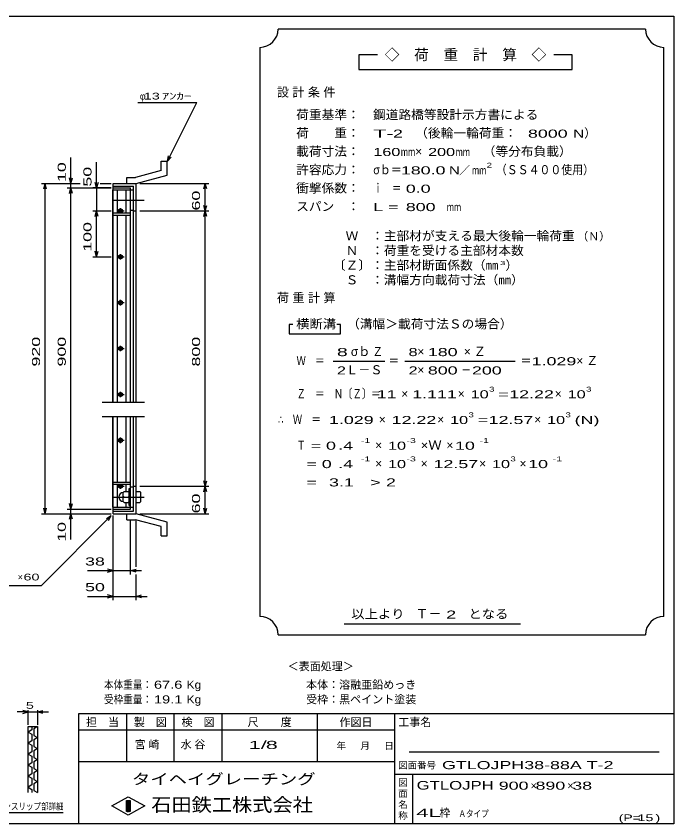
# Model space of a CAD drawing. Units: millimetres, scale not verified. Extents: x -1456 to 1385, y -1026 to 843.
# Drawn here: x -47 to 1385, y -917 to 843 of the extents above; entities that cross this region are included whole.
import ezdxf
from ezdxf.enums import TextEntityAlignment as Align

# ---------------------------------------------------------------- set-up
doc = ezdxf.new("R2010")
doc.units = ezdxf.units.MM
doc.header["$LTSCALE"] = 8
doc.linetypes.add('CHAIN', pattern=[18.5, 12, -1.5, 3.5, -1.5])
for name, color, linetype, lineweight in [('0_2', 150, 'Continuous', 25), ('16', 3, 'Continuous', 25), ('19', 6, 'Continuous', 25), ('22', 4, 'Continuous', 25), ('24', 2, 'Continuous', 25), ('32', 4, 'Continuous', 25)]:
    doc.layers.add(name, color=color, linetype=linetype, lineweight=lineweight)
doc.styles.add('ベクトル', font='')
doc.styles.get('ベクトル').set_extended_font_data('ベクトル')

msp = doc.modelspace()

# ---------------------------------------------------------------- linework, layer by layer
at = {"layer": '0_2'}
for p, q in [((-1383.2, 842.8), (1384.8, 842.8)), ((1384.8, 842.8), (1384.8, -917.2)), ((1384.8, -677.2), (88.8, -677.2)), ((88.8, -677.2), (88.8, -917.2)), ((192.8, -677.2), (192.8, -781.2)), ((296.8, -781.2), (296.8, -677.2)), ((400.8, -677.2), (400.8, -781.2)), ((608.8, -781.2), (608.8, -677.2)), ((776.8, -677.2), (776.8, -917.2)), ((776.8, -713.2), (88.8, -713.2)), ((1352.8, -761.2), (808.8, -761.2)), ((88.8, -781.2), (776.8, -781.2)), ((776.8, -809.2), (1384.8, -809.2)), ((816.8, -917.2), (816.8, -809.2)), ((160.8, -878), (196.8, -858)), ((196.8, -858), (232.8, -878)), ((196.8, -898), (160.8, -878)), ((192.8, -866), (200.8, -866)), ((192.8, -890), (192.8, -866)), ((192.8, -866), (194.4, -866)), ((194.4, -866), (194.4, -890)), ((196, -890), (196, -866)), ((196, -866), (197.6, -866)), ((232.8, -878), (196.8, -898)), ((197.6, -866), (197.6, -890)), ((199.2, -890), (199.2, -866)), ((199.2, -866), (200.8, -866)), ((200.8, -866), (200.8, -890)), ((200.8, -866), (200.8, -890)), ((200.8, -890), (192.8, -890)), ((194.4, -890), (196, -890)), ((197.6, -890), (199.2, -890)), ((1384.8, -917.2), (-1383.2, -917.2))]:
    msp.add_line(p, q, dxfattribs=at)
at = {"layer": '16'}
for p, q in [((163.3, 1.5), (163.3, 464)), ((163.3, 464), (164, 464)), ((164, 468.5), (202, 468.5)), ((164, 464), (164, 468.5)), ((164, 464), (202, 464)), ((164, 1.5), (164, 464)), ((164, 464), (202, 464)), ((173.5, 414), (173.5, 464)), ((192.5, 414), (192.5, 464)), ((202, 464), (202, 468.5)), ((202, 1.5), (202, 464)), ((202, 464), (208, 464)), ((208, 420), (208, 464)), ((180, 414), (180, 424.5)), ((164, 409.5), (164, 414)), ((164, 414), (202, 414)), ((164, 409.5), (202, 409.5)), ((172, 418.5), (188, 418.5)), ((173.5, 1.5), (173.5, 409.5)), ((178, 421.5), (182, 421.5)), ((178, 415.5), (182, 415.5)), ((192.5, 1.5), (192.5, 409.5)), ((202, 420), (208, 420)), ((202, 409.5), (202, 414)), ((172, 318.5), (188, 318.5)), ((178, 321.5), (182, 321.5)), ((180, 312.5), (180, 324.5)), ((178, 315.5), (182, 315.5)), ((172, 218.5), (188, 218.5)), ((178, 221.5), (182, 221.5)), ((178, 215.5), (182, 215.5)), ((180, 212.5), (180, 224.5)), ((180, 112.5), (180, 124.5)), ((172, 118.5), (188, 118.5)), ((178, 121.5), (182, 121.5)), ((178, 115.5), (182, 115.5)), ((172, 18.5), (188, 18.5)), ((178, 21.5), (182, 21.5)), ((180, 12.5), (180, 24.5)), ((140, 1.5), (232, 1.5)), ((178, 15.5), (182, 15.5)), ((232, -30.5), (140, -30.5)), ((163.3, -227), (163.3, -30.5)), ((164, -227), (164, -30.5)), ((173.5, -172.5), (173.5, -30.5)), ((192.5, -172.5), (192.5, -30.5)), ((202, -227), (202, -30.5)), ((172, -81.5), (188, -81.5)), ((178, -78.5), (182, -78.5)), ((178, -84.5), (182, -84.5)), ((180, -87.5), (180, -75.5)), ((164, -177), (164, -172.5)), ((164, -172.5), (202, -172.5)), ((202, -177), (202, -172.5)), ((164, -177), (202, -177)), ((172, -181.5), (188, -181.5)), ((173.5, -227), (173.5, -177)), ((178, -178.5), (182, -178.5)), ((178, -184.5), (182, -184.5)), ((180, -187.5), (180, -177)), ((188, -193), (186, -195)), ((188, -193), (197, -193)), ((192.5, -192), (192.5, -177)), ((199, -195), (197, -193)), ((199, -223.5), (199, -186.5)), ((199, -186.5), (202, -186.5)), ((202, -183), (208, -183)), ((202, -223.5), (202, -186.5)), ((208, -227), (208, -183)), ((186, -215), (186, -195)), ((188, -205), (186, -203)), ((188, -205), (186, -207)), ((188, -205), (197, -205)), ((197, -205), (199, -203)), ((199, -207), (197, -205)), ((163.3, -227), (164, -227)), ((164, -227), (202, -227)), ((164, -231.5), (164, -227)), ((164, -227), (202, -227)), ((188, -217), (186, -215)), ((188, -217), (197, -217)), ((192.5, -227), (192.5, -218)), ((197, -217), (199, -215)), ((199, -223.5), (202, -223.5)), ((202, -231.5), (202, -227)), ((202, -227), (208, -227)), ((164, -231.5), (202, -231.5))]:
    msp.add_line(p, q, dxfattribs=at)
at = {"layer": '16', "linetype": 'CHAIN'}
for p, q in [((162.4, 442), (231.4, 442)), ((162.4, -205), (231.4, -205))]:
    msp.add_line(p, q, dxfattribs=at)
at = {"layer": '16'}
for centre, radius, start, end in [((180, 418.5), 4, 46.6, 133.4), ((178, 418.5), 3, 90, 270), ((180, 418.5), 4, 226.6, 313.4), ((182, 418.5), 3, 270, 90), ((178, 318.5), 3, 90, 270), ((180, 318.5), 4, 46.6, 133.4), ((182, 318.5), 3, 270, 90), ((180, 318.5), 4, 226.6, 313.4), ((178, 218.5), 3, 90, 270), ((180, 218.5), 4, 46.6, 133.4), ((180, 218.5), 4, 226.6, 313.4), ((182, 218.5), 3, 270, 90), ((178, 118.5), 3, 90, 270), ((180, 118.5), 4, 46.6, 133.4), ((180, 118.5), 4, 226.6, 313.4), ((182, 118.5), 3, 270, 90), ((178, 18.5), 3, 90, 270), ((180, 18.5), 4, 46.6, 133.4), ((182, 18.5), 3, 270, 90), ((180, 18.5), 4, 226.6, 313.4), ((178, -81.5), 3, 90, 270), ((180, -81.5), 4, 46.6, 133.4), ((180, -81.5), 4, 226.6, 313.4), ((182, -81.5), 3, 270, 90), ((178, -181.5), 3, 90, 270), ((180, -181.5), 4, 46.6, 133.4), ((180, -181.5), 4, 226.6, 313.4), ((182, -181.5), 3, 270, 90), ((186, -205), 10, 90, 270)]:
    msp.add_arc(centre, radius, start, end, dxfattribs=at)
at = {"layer": '19'}
for p, q in [((268.6, 526.6), (281.6, 526.6)), ((268.6, 506.6), (268.6, 526.6)), ((281.6, 496.6), (281.6, 526.6)), ((268.6, 506.6), (212.3, 491.5)), ((214, 478.5), (281.6, 496.6)), ((164, 468.5), (164, 478.5)), ((164, 478.5), (214, 478.5)), ((194, 491.5), (212.3, 491.5)), ((194, 478.5), (194, 491.5)), ((194, 478.5), (214, 478.5)), ((214, 1.5), (214, 478.5)), ((164, 472.5), (208, 472.5)), ((208, 1.5), (208, 472.5)), ((208, 418.5), (214, 418.5)), ((208, -235.5), (208, -30.5)), ((214, -241.5), (214, -30.5)), ((208, -181.5), (214, -181.5)), ((214, -193), (222, -193)), ((214, -217), (214, -193)), ((222, -193), (224, -195)), ((214, -205), (222, -205)), ((222, -205), (224, -203)), ((222, -205), (224, -207)), ((224, -215), (224, -195)), ((214, -217), (222, -217)), ((222, -217), (224, -215)), ((164, -241.5), (164, -231.5)), ((164, -235.5), (208, -235.5)), ((164, -241.5), (214, -241.5)), ((194, -241.5), (214, -241.5)), ((194, -254.5), (194, -241.5)), ((281.6, -259.6), (214, -241.5)), ((194, -254.5), (212.3, -254.5)), ((268.6, -269.6), (212.3, -254.5)), ((281.6, -289.6), (281.6, -259.6)), ((268.6, -289.6), (268.6, -269.6)), ((268.6, -289.6), (281.6, -289.6))]:
    msp.add_line(p, q, dxfattribs=at)
at = {"layer": '22'}
for p, q in [((218, 654.5), (346, 654.5)), ((282, 526.5), (346, 654.5)), ((72, 478.5), (72, 534.5)), ((282, 526.5), (284.4, 538.2)), ((282, 526.5), (290, 535.3)), ((128, 468.5), (128, 524.5)), ((8, 478.5), (92, 478.5)), ((12.8, 466.5), (16, 478.5)), ((19.2, 466.5), (16, 478.5)), ((16, -241.5), (16, 478.5)), ((64, 478.5), (92, 478.5)), ((72, 478.5), (68.8, 490.5)), ((72, 478.5), (75.2, 490.5)), ((72, 468.5), (72, 478.5)), ((128, 468.5), (124.8, 480.5)), ((131.2, 480.5), (128, 468.5)), ((136, 478.5), (160, 478.5)), ((136, 478.5), (160, 478.5)), ((222, 478.5), (372.4, 478.5)), ((361.2, 466.5), (364.4, 478.5)), ((367.6, 466.5), (364.4, 478.5)), ((364.4, 418.5), (364.4, 478.5)), ((64, 468.5), (160, 468.5)), ((68.8, 456.5), (72, 468.5)), ((75.2, 456.5), (72, 468.5)), ((72, -231.5), (72, 468.5)), ((160, 468.5), (120, 468.5)), ((128, 468.5), (128, 418.5)), ((364.4, 418.5), (361.2, 430.5)), ((364.4, 418.5), (367.6, 430.5)), ((120, 418.5), (160, 418.5)), ((124.8, 406.5), (128, 418.5)), ((131.2, 406.5), (128, 418.5)), ((128, 318.5), (128, 418.5)), ((222, 418.5), (372.4, 418.5)), ((361.2, 406.5), (364.4, 418.5)), ((367.6, 406.5), (364.4, 418.5)), ((364.4, -181.5), (364.4, 418.5)), ((120, 318.5), (160, 318.5)), ((128, 318.5), (124.8, 330.5)), ((128, 318.5), (131.2, 330.5)), ((364.4, -181.5), (361.2, -169.5)), ((364.4, -181.5), (367.6, -169.5)), ((222, -181.5), (372.4, -181.5)), ((361.2, -193.5), (364.4, -181.5)), ((367.6, -193.5), (364.4, -181.5)), ((364.4, -241.5), (364.4, -181.5)), ((72, -231.5), (68.8, -219.5)), ((72, -231.5), (75.2, -219.5)), ((8, -241.5), (160, -241.5)), ((8, -397.5), (160, -245.5)), ((16, -241.5), (12.8, -229.5)), ((16, -241.5), (19.2, -229.5)), ((64, -231.5), (160, -231.5)), ((64, -241.5), (160, -241.5)), ((68.8, -253.5), (72, -241.5)), ((72, -241.5), (72, -231.5)), ((75.2, -253.5), (72, -241.5)), ((72, -297.5), (72, -241.5)), ((149.6, -251.9), (160, -245.5)), ((153.6, -255.9), (160, -245.5)), ((164, -373.5), (164, -245.5)), ((164, -429.5), (164, -245.5)), ((222, -241.5), (372.4, -241.5)), ((364.4, -241.5), (361.2, -229.5)), ((364.4, -241.5), (367.6, -229.5)), ((202, -373.5), (202, -256.9)), ((214, -357.5), (214, -256.9)), ((108, -365.5), (164, -365.5)), ((164, -365.5), (152, -362.3)), ((152, -368.7), (164, -365.5)), ((164, -365.5), (202, -365.5)), ((202, -365.5), (214, -362.3)), ((214, -368.7), (202, -365.5)), ((202, -365.5), (226, -365.5)), ((214, -429.5), (214, -373.5)), ((-152, -397.5), (8, -397.5)), ((108, -421.5), (164, -421.5)), ((164, -421.5), (152, -418.3)), ((152, -424.7), (164, -421.5)), ((164, -421.5), (214, -421.5)), ((214, -421.5), (226, -418.3)), ((226, -424.7), (214, -421.5)), ((214, -421.5), (238, -421.5))]:
    msp.add_line(p, q, dxfattribs=at)
at = {"layer": '24', "color": 4}
for p, q in [((1323.2, 814.8), (523.2, 814.8)), ((483.2, 774.8), (483.2, -465.2)), ((1363.2, -465.2), (1363.2, 774.8)), ((739.2, 758.8), (699.2, 758.8)), ((699.2, 758.8), (699.2, 726.8)), ((1163.2, 758.8), (1123.2, 758.8)), ((1163.2, 726.8), (1163.2, 758.8)), ((699.2, 726.8), (1163.2, 726.8)), ((555.2, 170.8), (547.2, 170.8)), ((547.2, 170.8), (547.2, 150.8)), ((659.2, 170.8), (651.2, 170.8)), ((659.2, 150.8), (659.2, 170.8)), ((547.2, 150.8), (659.2, 150.8)), ((643.2, 90.8), (755.2, 90.8)), ((799.2, 90.8), (1039.2, 90.8)), ((667.2, -481.2), (1051.2, -481.2)), ((523.2, -505.2), (1323.2, -505.2))]:
    msp.add_line(p, q, dxfattribs=at)
for centre, start, end in [((483.2, 814.8), 270, 0), ((1363.2, 814.8), 180, 270), ((483.2, -505.2), 0, 90), ((1363.2, -505.2), 90, 180)]:
    msp.add_arc(centre, 40, start, end, dxfattribs=at)
at = {"layer": '32'}
for p, q in [((-20.8, -673.2), (-44.8, -673.2)), ((-20.8, -673.2), (-32.8, -670)), ((-32.8, -676.4), (-20.8, -673.2)), ((-20.8, -701.2), (-20.8, -669.2)), ((-20.8, -673.2), (-0.8, -673.2)), ((-0.8, -669.2), (-0.8, -701.2)), ((-0.8, -673.2), (11.2, -670)), ((11.2, -676.4), (-0.8, -673.2)), ((-0.8, -673.2), (23.2, -673.2)), ((-20.8, -705.2), (-0.8, -705.2)), ((-20.8, -849.2), (-20.8, -705.2)), ((-12.8, -712.4), (-20.8, -717.2)), ((-20.8, -717.2), (-12.8, -722)), ((-12.8, -705.2), (-12.8, -712.4)), ((-0.8, -705.2), (-8.8, -710)), ((-8.8, -710), (-8.8, -724.4)), ((-0.8, -705.2), (-0.8, -849.2)), ((-12.8, -736.4), (-20.8, -741.2)), ((-12.8, -722), (-12.8, -736.4)), ((-8.8, -724.4), (-0.8, -729.2)), ((-0.8, -729.2), (-8.8, -734)), ((-8.8, -734), (-8.8, -748.4)), ((-20.8, -741.2), (-12.8, -746)), ((-12.8, -746), (-12.8, -760.4)), ((-8.8, -748.4), (-0.8, -753.2)), ((-0.8, -753.2), (-8.8, -758)), ((-12.8, -760.4), (-20.8, -765.2)), ((-20.8, -765.2), (-12.8, -770)), ((-12.8, -770), (-12.8, -784.4)), ((-8.8, -758), (-8.8, -772.4)), ((-8.8, -772.4), (-0.8, -777.2)), ((-12.8, -784.4), (-20.8, -789.2)), ((-20.8, -789.2), (-12.8, -794)), ((-0.8, -777.2), (-8.8, -782)), ((-8.8, -782), (-8.8, -796.4)), ((-12.8, -808.4), (-20.8, -813.2)), ((-12.8, -794), (-12.8, -808.4)), ((-8.8, -796.4), (-0.8, -801.2)), ((-0.8, -801.2), (-8.8, -806)), ((-8.8, -806), (-8.8, -820.4)), ((-20.8, -813.2), (-12.8, -818)), ((-12.8, -818), (-12.8, -832.4)), ((-8.8, -820.4), (-0.8, -825.2)), ((-0.8, -825.2), (-8.8, -830)), ((-12.8, -832.4), (-20.8, -837.2)), ((-20.8, -837.2), (-12.8, -842)), ((-12.8, -842), (-12.8, -849.2)), ((-8.8, -830), (-8.8, -844.4)), ((-8.8, -844.4), (-0.8, -849.2)), ((55.2, -893.2), (-148.8, -893.2))]:
    msp.add_line(p, q, dxfattribs=at)

# ---------------------------------------------------------------- texts
at = {"layer": '0_2', "style": 'ベクトル'}
for s, height, p in [('担\u3000当', 17.6, (104.8, -695.6)), ('製\u3000図', 17.6, (208.8, -695.6)), ('検\u3000図', 17.6, (312.8, -695.6)), ('尺\u3000\u3000度', 17.6, (456.8, -695.6)), ('作図日', 17.6, (656.8, -695.6)), ('工事名', 17.6, (784.8, -695.6)), ('年', 14.7, (650.4, -747.2)), ('月', 14.7, (702.4, -747.2)), ('日', 14.7, (754.4, -747.2)), ('図面番号', 14.66, (784.8, -789.6)), ('図', 14.7, (784.8, -827.2)), ('面', 14.7, (784.8, -851.2)), ('名', 14.7, (784.8, -875.2)), ('称', 14.7, (784.8, -899.2))]:
    msp.add_text(s, height=height, dxfattribs=at).set_placement(p, align=Align.MIDDLE_LEFT)
at = {"layer": '0_2', "color": 222, "style": 'ベクトル'}
for s, height, width, p in [('タイヘイグレーチング', 23.46, 1.25, (204.8, -819.6)), ('石田鉄工株式会社', 29.33, 1.1, (246.8, -875.6))]:
    msp.add_text(s, height=height, dxfattribs=dict(at, width=width)).set_placement(p, align=Align.MIDDLE_LEFT)
at = {"layer": '22', "color": 2, "style": 'ベクトル'}
for s, height, p in [('φ', 14.7, (222, 668.5)), ('×', 14.7, (-44, -379.5)), ('＜表面処理＞', 17.6, (544, -574)), ('本体：', 17.6, (584, -614)), ('溶融亜鉛めっき', 17.6, (656, -614)), ('受枠：', 17.6, (584, -646)), ('黒ペイント塗装', 17.6, (656, -646)), ('×', 17.6, (1072.8, -834)), ('×', 17.6, (1152.8, -834)), ('枠', 17.6, (874.4, -893.2))]:
    msp.add_text(s, height=height, dxfattribs=at).set_placement(p, align=Align.MIDDLE_LEFT)
for s, height, width, p in [(' 13 ', 14.66, 1.6, (222, 668.5)), ('ｱﾝｶｰ', 14.66, 1.6, (270, 668.5)), (' 38 ', 17.6, 1.65, (92, -345.5)), (' 60 ', 14.66, 1.6, (-40, -379.5)), (' 50 ', 17.6, 1.65, (92, -401.5)), ('本体重量：', 17.6, 0.85, (144, -614)), (' 67.6', 17.6, 1.35, (244, -614)), ('Kg', 17.6, 1.1, (324, -614)), ('受枠重量：', 17.6, 0.85, (144, -646)), (' 19.1', 17.6, 1.35, (244, -646)), ('Kg', 17.6, 1.1, (324, -646)), ('1/', 17.6, 2, (459.2, -745.2)), (' 8 ', 17.6, 2, (483.2, -745.2)), ('GTLOJPH38-88A T-2                  ', 17.6, 1.65, (880, -789.2)), ('GTLOJPH', 18.77, 1.45, (824.8, -833.2)), (' 900 ', 17.6, 1.65, (992.8, -834)), (' 890 ', 17.6, 1.65, (1072.8, -834)), (' 38 ', 17.6, 1.65, (1152.8, -834)), ('4L', 17.6, 2.05, (824, -893.2)), ('Ａタイプ', 14.66, 0.8, (916, -895.2)), ('(P=', 14.66, 1.55, (1264.8, -904)), (' 15 ', 14.66, 1.6, (1296.8, -904)), (')', 14.7, 1.6, (1344.8, -904))]:
    msp.add_text(s, height=height, dxfattribs=dict(at, width=width)).set_placement(p, align=Align.MIDDLE_LEFT)
at = {"layer": '22', "color": 2, "style": 'ベクトル', "width": 1.65}
for s, p in [(' 10 ', (52, 470.5)), (' 50 ', (108, 460.5)), (' 60 ', (344.4, 408.5)), (' 100 ', (108, 318.5)), (' 920 ', (-4, 68.5)), (' 900 ', (52, 68.5)), (' 800 ', (344.4, 68.5)), (' 60 ', (344.4, -251.5)), (' 10 ', (52, -313.5))]:
    msp.add_text(s, height=17.6, rotation=90, dxfattribs=at).set_placement(p, align=Align.MIDDLE_LEFT)
at = {"layer": '22', "color": 2, "char_height": 17.6, "attachment_point": 4, "style": 'ベクトル'}
for s, insert in [('\\T1.25;宮崎\u3000', (210.8, -745.2)), ('\\T1.25;水谷\u3000', (310.8, -745.2))]:
    msp.add_mtext(s, dxfattribs=dict(at, insert=insert))
at = {"layer": '24', "style": 'ベクトル'}
for s, height, p in [('◇\u3000荷\u3000重\u3000計\u3000算\u3000◇', 23.46, (755.2, 758.8)), ('）', 19.4, (1189.6, 588)), ('×', 19.4, (821.6, 548)), ('／', 17.6, (917.2, 506.8)), ('（Ｎ）', 17.6, (1174.4, 362.8)), ('）', 19.4, (1018.4, 300)), ('σｂ', 19.35, (681.6, 112)), ('×', 19.4, (826.4, 112)), ('Ｌ－Ｓ', 19.35, (671.2, 72)), ('×', 19.4, (826.4, 72)), ('×', 19.4, (791.2, 20)), ('×', 19.4, (914.4, 20)), ('×', 19.4, (1125.6, 20)), ('×', 19.4, (742.4, -36)), ('×', 19.4, (869.6, -36)), ('×', 19.4, (1080.8, -36)), ('×', 19.4, (734.4, -92)), ('×', 19.4, (889.6, -92)), ('×', 19.4, (734.4, -132)), ('×', 19.4, (833.6, -132)), ('×', 19.4, (960.8, -132)), ('×', 19.4, (1048.8, -132)), ('Ｔ－', 20.53, (822.4, -459.2))]:
    msp.add_text(s, height=height, dxfattribs=at).set_placement(p, align=Align.MIDDLE_LEFT)
for s, height, width, p in [('荷重基準：\u3000', 19.35, 1.05, (562.4, 628)), ('鋼道路橋等設計示方書による', 19.35, 1.05, (729.6, 628)), ('荷\u3000\u3000重：\u3000', 19.35, 1.05, (562.4, 588)), ('（後輪一輪荷重：', 19.35, 1.05, (821.6, 588)), ('T-', 17.6, 2, (730.4, 586.8)), (' 2 ', 17.6, 1.65, (762.4, 586.8)), ('  8000', 17.6, 1.65, (1045.6, 586.8)), ('N', 17.6, 1.4, (1165.6, 586.8)), ('載荷寸法：\u3000', 19.35, 1.05, (562.4, 548)), ('160', 17.6, 1.5, (730.4, 546.8)), ('mm', 17.6, 0.8, (790.4, 546.8)), ('200', 17.6, 1.5, (849.6, 546.8)), ('mm', 17.6, 0.8, (909.6, 546.8)), ('\u3000（等分布負載）', 19.35, 1.05, (940.8, 548)), ('許容応力：\u3000', 19.35, 1.05, (562.4, 508)), ('σｂ＝', 19.35, 0.9, (730.4, 508)), ('180.0', 17.6, 1.65, (790.4, 506.8)), ('N', 17.6, 1.4, (895.2, 506.8)), ('mm', 17.6, 0.8, (945.2, 506.8)), ('2', 10.6, 1.5, (977.2, 518)), ('（ＳＳ４００使用）', 19.35, 0.9, (997.2, 508)), ('衝撃係数：\u3000', 19.35, 1.05, (562.4, 468)), ('ｉ\u3000＝', 19.35, 0.75, (730.4, 468)), (' 0.0', 17.6, 1.65, (790.4, 466.8)), ('スパン\u3000：\u3000', 19.35, 1.05, (562.4, 428)), ('L =', 17.6, 1.65, (730.4, 426.8)), (' 800 ', 17.6, 1.65, (790.4, 426.8)), ('mm', 17.6, 0.8, (890.4, 426.8)), ('\u3000Ｗ\u3000：主部材が支える最大後輪一輪荷重', 19.35, 1.05, (642.4, 364)), ('\u3000Ｎ\u3000：荷重を受ける主部材本数', 19.35, 1.05, (642.4, 332)), ('〔Ｚ〕：主部材断面係数（㎜', 19.35, 1.05, (642.4, 300)), ('3', 8.8, 1.8, (1006.4, 304.8)), ('\u3000Ｓ\u3000：溝幅方向載荷寸法（㎜）', 19.35, 1.05, (642.4, 268)), ('横断溝', 19.35, 1.1, (562.4, 172)), ('\u3000（溝幅＞載荷寸法Ｓの場合）', 19.35, 1.05, (645.6, 172)), ('8', 17.6, 1.8, (651.2, 110.8)), ('Ｚ', 19.4, 0.9, (728, 112)), ('8', 17.6, 1.5, (807.2, 110.8)), (' 180 ', 17.6, 1.65, (838.4, 110.8)), ('Ｗ\u3000＝', 19.35, 0.75, (563.2, 92)), ('＝', 19.4, 0.9, (763.2, 92)), ('＝', 19.4, 0.9, (1051.2, 92)), ('1.029', 17.6, 1.65, (1075.2, 90.8)), ('2', 17.6, 1.5, (651.2, 70.8)), ('2', 17.6, 1.5, (807.2, 70.8)), (' 800 ', 17.6, 1.65, (838.4, 70.8)), ('－', 19.4, 0.75, (922.4, 72)), (' 200 ', 17.6, 1.65, (934.4, 70.8)), ('3', 10.6, 1.5, (982.4, 30)), ('3', 10.6, 1.5, (1193.6, 30)), ('Ｚ\u3000＝\u3000Ｎ〔Ｚ〕＝', 19.35, 0.75, (563.2, 20)), (' 11 ', 17.6, 1.65, (727.2, 18.8)), ('1.111', 17.6, 1.65, (815.2, 18.8)), ('10', 17.6, 1.5, (942.4, 18.8)), ('=', 17.6, 1.7, (1002.4, 18.8)), ('12.22', 17.6, 1.65, (1026.4, 18.8)), ('10', 17.6, 1.5, (1153.6, 18.8)), ('∴\u3000Ｗ\u3000＝', 19.35, 0.75, (523.2, -36)), (' 1.029', 17.6, 1.65, (623.2, -37.2)), ('12.22', 17.6, 1.65, (770.4, -37.2)), ('10', 17.6, 1.5, (897.6, -37.2)), ('3', 10.6, 1.5, (937.6, -26)), ('=', 17.6, 1.7, (957.6, -37.2)), ('12.57', 17.6, 1.65, (981.6, -37.2)), ('10', 17.6, 1.5, (1108.8, -37.2)), ('3', 10.6, 1.5, (1148.8, -26)), ('(N)', 17.6, 1.65, (1168.8, -37.2)), ('Ｔ', 19.4, 0.75, (563.2, -92)), (' = 0', 17.6, 1.65, (583.2, -93.2)), (' .4 ', 17.6, 1.65, (643.2, -93.2)), ('-1', 10.56, 1.65, (703.2, -82)), ('10', 17.6, 1.5, (762.4, -93.2)), ('-3', 10.56, 1.65, (802.4, -82)), ('×Ｗ', 19.35, 1.1, (833.6, -92)), (' 10 ', 17.6, 1.65, (897.6, -93.2)), ('-1', 10.56, 1.65, (961.6, -82)), ('-1', 10.56, 1.65, (703.2, -122)), ('-3', 10.56, 1.65, (802.4, -122)), ('3', 10.6, 1.5, (1028.8, -122)), ('-1', 10.56, 1.65, (1120.8, -122)), ('  = 0', 17.6, 1.65, (563.2, -133.2)), (' .4 ', 17.6, 1.65, (643.2, -133.2)), ('10', 17.6, 1.5, (762.4, -133.2)), ('12.57', 17.6, 1.65, (861.6, -133.2)), ('10', 17.6, 1.5, (988.8, -133.2)), (' 10 ', 17.6, 1.65, (1056.8, -133.2)), ('  =', 17.6, 1.65, (563.2, -173.2)), (' 3.1', 17.6, 1.65, (623.2, -173.2)), ('>', 17.6, 1.7, (723.2, -173.2)), (' 2 ', 17.6, 1.65, (747.2, -173.2)), ('以上より\u3000', 19.35, 1.1, (682.4, -460)), (' 2 ', 17.6, 1.65, (878.4, -461.2)), ('となる', 19.35, 1.1, (937.6, -460))]:
    msp.add_text(s, height=height, dxfattribs=dict(at, width=width)).set_placement(p, align=Align.MIDDLE_LEFT)
at = {"layer": '24', "char_height": 19.35, "attachment_point": 4, "style": 'ベクトル'}
for s, insert in [('\\T1.28;設計条件', (520.4, 676)), ('\\T1.28;荷重計算', (520.4, 228)), ('\\T1.42;×Ｚ', (927.6, 112)), ('\\T1.42;×Ｚ', (1172.4, 92))]:
    msp.add_mtext(s, dxfattribs=dict(at, insert=insert))
at = {"layer": '32', "color": 2, "style": 'ベクトル'}
for s, width, p in [(' 5 ', 1.6, (-34.8, -659.2)), ('主部材ノンスリップ部詳細', 0.8, (-140.8, -879.2))]:
    msp.add_text(s, height=14.66, dxfattribs=dict(at, width=width)).set_placement(p, align=Align.MIDDLE_LEFT)

doc.saveas('drawing.dxf')
